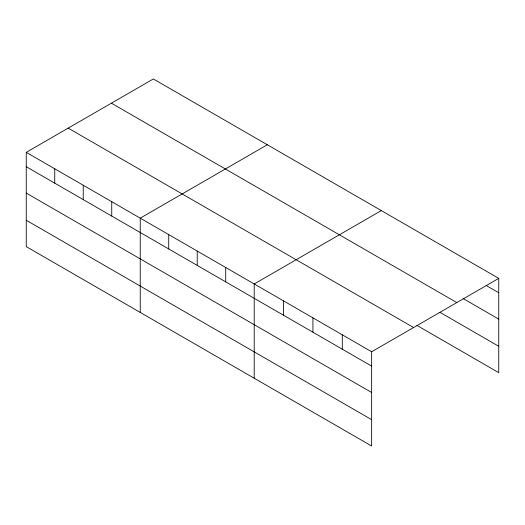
<?xml version="1.0" encoding="UTF-8"?>
<svg xmlns="http://www.w3.org/2000/svg" width="525" height="525" viewBox="0 0 525 525"><rect width="100%" height="100%" fill="white"/><g stroke="black" fill="none" stroke-linecap="round" stroke-linejoin="round"><path stroke-width="0.79" d="M371.648 392.49L371.648 351.757L26.25 152.342L26.25 246.619L371.648 446.033L371.648 392.49L26.25 193.075M416.962 325.434L498.75 372.658L498.75 278.381L153.352 78.967L26.25 152.342M267.33 144.769L140.234 218.151L140.234 312.428M381.314 210.577L254.212 283.959L254.212 378.236M371.648 351.757L498.75 278.381M486.17 285.475L498.75 292.74M463.102 298.528L498.75 319.115M111.405 103.182L456.809 302.597M440.029 312.382L498.75 346.283M68.191 128.126L413.595 327.541M26.25 166.707L371.648 366.122M26.25 220.251L371.648 419.665M342.293 334.812L342.293 349.171M312.933 317.861L312.933 332.22M283.572 300.91L283.572 315.269M225.717 267.507L225.717 281.866M197.223 251.055L197.223 265.414M168.728 234.603L168.728 248.962M111.74 201.698L111.74 216.057M83.239 185.246L83.239 199.612M54.744 168.794L54.744 183.159"/></g></svg>
